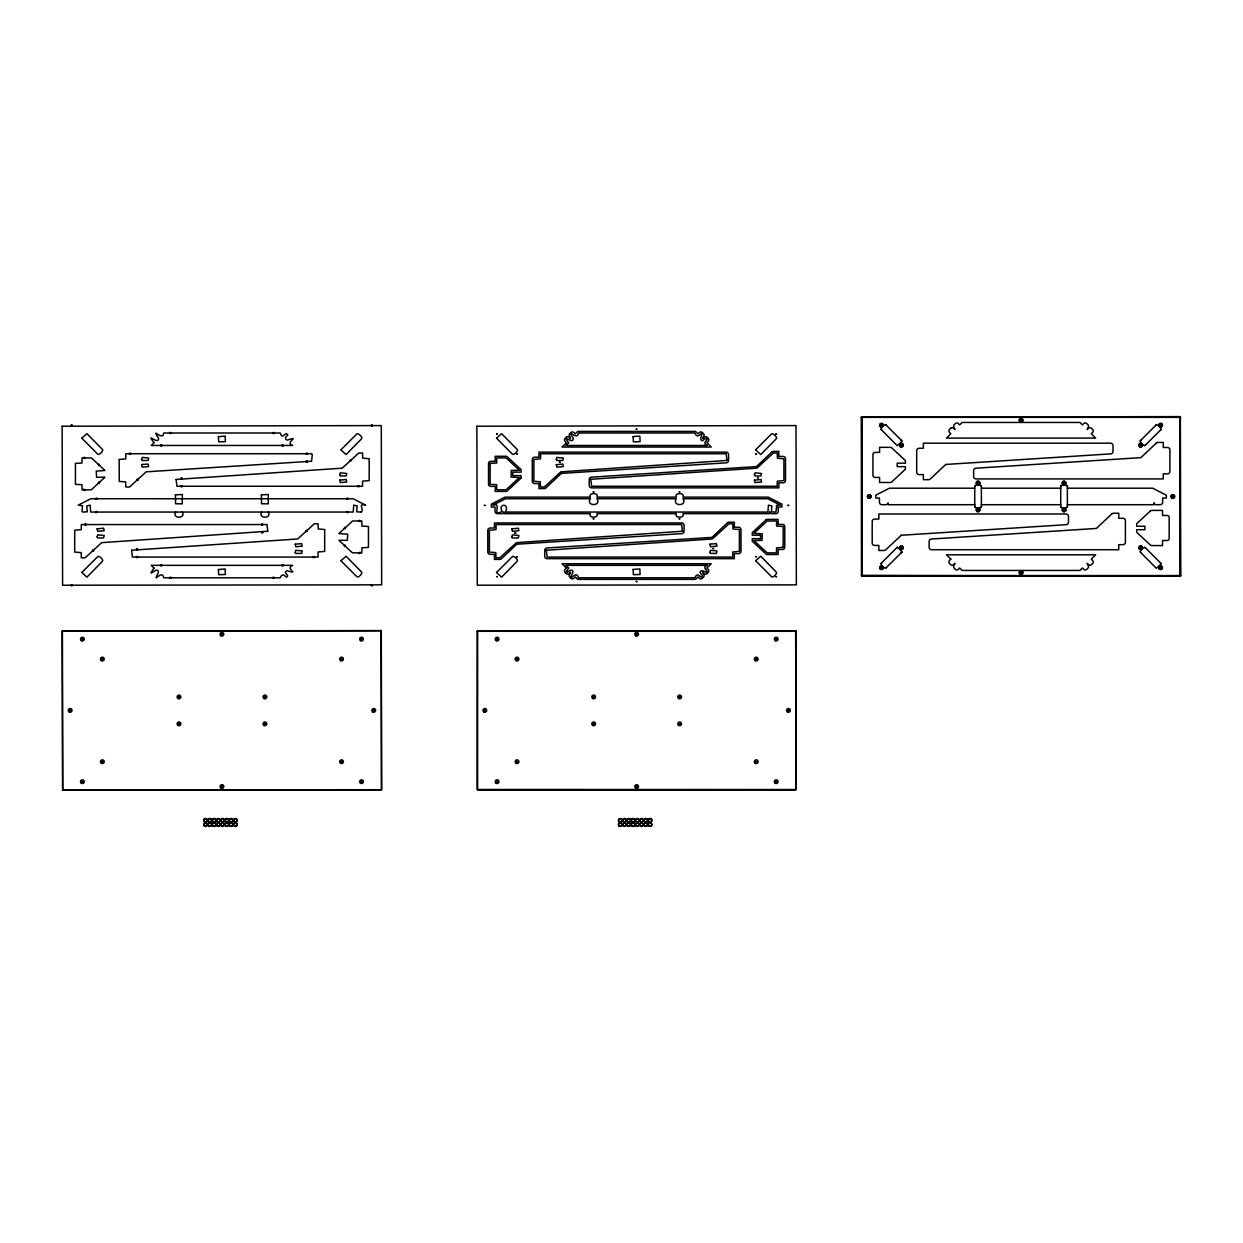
<?xml version="1.0" encoding="UTF-8"?>
<svg xmlns="http://www.w3.org/2000/svg" width="1243" height="1243" viewBox="0 0 1243 1243"><rect width="100%" height="100%" fill="white"/><g stroke="black" fill="none" stroke-linecap="round" stroke-linejoin="round"><path stroke-width="1.5" d="M477.126 631.273L795.893 630.807L796.173 789.523L477.126 789.476L477.126 631.273L796.173 631.273M1180.058 576.084L861.523 575.556L861.819 416.887L1180.058 416.825L1180.291 576.022L1180.058 416.825M886.43 567.492C885.094 570.024 879.267 564.089 881.722 562.784M896.514 548.008L897.757 547.34L902.014 551.985L885.669 568.253M1140.888 440.193C1138.433 441.498 1144.244 447.48 1145.595 444.901M1140.888 552.715C1138.433 551.395 1144.275 545.537 1145.595 548.008M1155.679 425.401C1157.186 422.822 1162.687 429.348 1160.527 430.094M1140.126 551.954L1156.332 568.284L1161.009 564.089L1160.527 562.799M1161.164 429.456L1144.834 445.662M796.173 789.569L795.644 630.745M902.014 552.063L901.222 552.715M83.856 458.589L84.633 457.175M98.617 465.643L99.378 464.245M96.068 499.437L96.845 498.039M85.052 525.245L85.829 523.847M96.068 512.753L96.845 511.355M129.567 454.425L130.329 453.027M71.379 585.997L72.156 584.598M92.681 551.239L93.458 549.841M137.103 480.513L137.88 479.114M136.761 549.965L137.538 548.567M136.746 557.765L137.507 556.367M181.26 479.145L182.037 477.747M181.245 486.961L182.022 485.562M160.844 566.047L161.621 564.648M169.949 578.492L170.726 577.094M273.165 433.698L273.942 432.3M282.285 446.159L283.047 444.761M261.869 525.245L262.646 523.847M261.853 533.045L262.63 531.647M306.384 454.425L307.145 453.027M306.353 462.241L307.13 460.842M306.011 531.678L306.788 530.279M350.433 460.951L351.21 459.553M313.562 557.765L314.324 556.367M358.062 486.961L358.839 485.562M344.513 546.547L345.274 545.149M359.258 553.617L360.035 552.218M371.455 585.997L372.232 584.598M1060.714 506.243C1060.015 508.822 1067.753 508.853 1067.473 506.352M981.395 486.666C982.156 484.024 973.984 484.071 974.73 486.666M974.73 506.243C973.968 508.853 982.156 508.869 981.395 506.243M1067.38 486.666C1068.141 484.024 1059.968 484.071 1060.714 486.666M880.961 563.545L897.275 547.246M1140.126 440.954L1156.425 424.64M104.723 477.452L91.283 489.82L82.085 489.835L81.96 484.692L75.435 484.35L75.435 463.375L81.96 463.033L82.085 457.89L91.469 457.983L104.723 470.274M339.168 533.34L352.608 520.988L361.806 520.957L361.931 526.115L368.456 526.457L368.456 547.417L361.931 547.759L361.806 552.917L352.422 552.824L339.168 540.534M71.069 425.883L72.467 425.122M169.638 433.387L171.037 432.611M160.533 445.833L161.932 445.072M83.545 490.224L84.944 489.462M98.306 483.17L99.704 482.393M371.144 425.883L372.543 425.122M346.735 499.127L348.133 498.35M346.735 512.442L348.133 511.665M344.187 528.415L345.585 527.638M358.947 521.345L360.346 520.568M281.959 565.736L283.357 564.959M272.854 578.181L274.252 577.42M886.43 425.401C885.094 422.838 879.174 429.068 881.722 430.109M880.961 429.348L897.244 445.693L901.89 441.436L901.222 440.193M361.154 512.054C364.743 509.832 357.052 502.731 365.644 505.14L353.105 498.754L90.879 498.738L78.247 505.14L82.613 505.761L81.945 511.261L82.737 512.054L87.259 511.821L86.761 505.901L90.133 505.171L90.692 512.054L353.198 512.054L353.758 505.171L357.145 505.901L356.632 511.821L361.138 512.054M795.644 790.004L477.607 790.004L477.654 630.745M861.523 417.353L1180.586 417.353M104.723 470.538L96.224 471.097L96.581 477.281L104.723 477.188M974.73 488.204L889.988 488.204A2.393 2.393 0 0 0 888.9 488.468L875.756 495.211L875.756 498.055L879.454 498.055L879.454 502.312A2.393 2.393 0 0 0 881.846 504.705L885.808 504.705A2.393 2.393 0 0 0 888.124 502.902L888.201 504.705L974.73 504.705M981.395 488.204L1060.714 488.204M1067.38 488.204L1152.121 488.204A2.393 2.393 0 0 1 1153.209 488.468L1166.354 495.211L1166.354 498.055L1162.656 498.055L1162.656 502.281A2.393 2.393 0 0 1 1160.263 504.705L1156.332 504.705A2.393 2.393 0 0 1 1153.986 502.902M981.395 504.705L1060.714 504.705M1067.38 504.705L1153.908 504.705L1153.908 503.104M339.168 533.604L347.667 534.179L347.325 540.363L339.168 540.27M861.523 575.556L1180.586 575.556M350.122 459.863L351.52 460.64M272.854 432.611L274.252 433.387M306.058 453.338L307.456 454.115M357.751 485.873L359.149 486.65M281.959 445.072L283.357 445.833M306.042 461.153L307.441 461.93M358.947 552.529L360.346 553.306M344.187 545.475L345.585 546.236M305.7 530.59L307.099 531.367M180.95 478.058L182.348 478.835M261.558 524.158L262.957 524.934M371.144 584.909L372.543 585.686M129.256 453.338L130.655 454.115M313.252 556.693L314.65 557.454M180.934 485.873L182.333 486.65M261.543 531.973L262.941 532.734M136.792 479.425L138.191 480.202M98.306 464.556L99.704 465.333M83.545 457.502L84.944 458.263M95.758 498.35L97.156 499.127M95.758 511.665L97.156 512.442M136.45 548.878L137.849 549.655M160.533 564.959L161.932 565.736M84.742 524.158L86.14 524.934M136.435 556.693L137.833 557.454M169.638 577.42L171.037 578.181M92.37 550.167L93.769 550.929M71.069 584.909L72.467 585.686M1144.834 547.246L1161.133 563.545M885.669 424.64L902.014 440.923M371.455 424.811L372.232 426.209M347.046 498.039L347.822 499.437M359.258 520.258L360.035 521.656M347.046 511.355L347.822 512.753M344.513 527.327L345.274 528.726M282.285 564.648L283.047 566.047M273.165 577.094L273.942 578.492M169.949 432.3L170.726 433.698M160.844 444.761L161.621 446.159M71.379 424.811L72.156 426.209M98.617 482.082L99.378 483.48M83.856 489.136L84.633 490.534M1067.38 485.578L1067.38 507.33M1060.714 485.578L1060.714 507.33M981.395 485.578L981.395 507.33M974.73 485.578L974.73 507.33M862.052 416.825L862.052 576.084M769.495 512.054L769.495 513.654L682.966 513.654C685.406 518.378 673.892 518.331 676.316 513.654L596.982 513.654C599.437 518.362 587.877 518.378 590.332 513.654L503.803 513.654L503.803 511.852A2.393 2.393 0 0 1 501.395 513.654L497.433 513.654A2.393 2.393 0 0 1 495.04 511.261L495.04 507.004L491.342 507.004L491.342 504.161L504.487 497.402A2.393 2.393 0 0 1 505.59 497.138L590.332 497.138C587.83 492.414 599.468 492.414 596.982 497.138L676.316 497.138C673.815 492.414 685.499 492.352 682.966 497.138L767.708 497.138A2.393 2.393 0 0 1 768.795 497.402L781.956 504.161L781.956 507.004L778.258 507.004L778.258 511.23A2.393 2.393 0 0 1 775.85 513.654L771.919 513.654A2.393 2.393 0 0 1 769.572 511.852M268.27 512.054C272.201 518.875 257.814 518.921 261.605 512.054M182.286 512.054C186.388 518.89 171.674 518.906 175.62 512.054M776.657 507.004L775.85 512.054L771.328 511.821L771.841 505.901L768.469 505.171L767.894 512.054L505.388 512.054C510.189 502.545 497.355 503.695 502.188 511.401C490.721 517.461 502.825 501.644 492.943 505.14L505.544 498.738L590.332 498.738C585.406 506.491 601.892 506.46 596.982 498.738L676.316 498.738C671.391 506.445 687.907 506.522 682.966 498.738L767.754 498.738L780.355 505.14L776.362 505.45L776.657 507.004M69.344 710.328L70.929 710.499L69.359 710.204M81.587 639.042L83.172 639.213L81.603 638.933M81.587 781.598L83.172 781.769L81.603 781.49M101.553 659.008L103.138 659.178L101.569 658.883M101.553 761.633C103.744 764.165 102.796 758.82 101.553 761.633M178.153 696.872C180.017 699.529 179.862 694.091 178.169 696.81M178.153 723.768C180.282 726.347 179.489 720.94 178.153 723.768M221.145 634.148L222.73 634.318L221.161 634.039M221.145 786.493C223.243 789.087 222.45 783.649 221.145 786.493M264.137 696.872C266.111 699.483 265.707 694.122 264.153 696.81M264.137 723.768C266.235 726.347 265.52 720.94 264.137 723.768M340.753 659.008C342.804 661.602 342.136 656.257 340.753 658.945M340.753 761.633C342.773 764.259 342.213 758.789 340.753 761.633M360.703 639.042L362.303 639.213L360.719 638.933M360.703 781.598L362.303 781.769L360.719 781.49M372.962 710.328L374.547 710.499L372.978 710.204M62.15 426.24L62.601 585.22L381.663 584.847L381.29 425.588L62.15 426.24M62.15 631.226L62.601 790.191L381.663 789.818L381.29 630.558L62.166 631.164M62.414 631.242L62.725 789.958L381.43 789.709L381.135 630.776L62.43 631.195M119.188 459.522L119.25 481.445L125.667 481.833L125.854 487.023L129.521 487.023L146.177 471.827L311.589 461.231L312.273 454.534L311.542 453.726L125.854 453.726L125.745 458.869L119.204 459.475M131.618 550.307L132.411 557.066L318.053 557.066L318.099 551.97L324.687 551.395L324.687 529.518L318.224 528.974L318.053 523.785L314.293 523.785L297.714 538.965L131.618 550.245M176.118 479.487L176.926 486.262L362.552 486.262L362.599 481.15L369.171 480.621L369.202 458.76L362.661 458.123L362.552 452.965L358.807 452.98L342.229 468.16L176.133 479.441M267.773 531.243L101.662 542.647L85.083 557.827L81.339 557.827L81.168 552.638L74.689 552.047L74.72 530.186L81.292 529.642L81.339 524.546L266.965 524.546L267.773 531.243M81.82 438.189L97.405 453.85C98.974 456.476 104.583 449.593 102.19 449.143L86.901 433.652L81.836 438.111M81.82 572.464L86.901 577.156L102.112 561.665C104.8 560.142 97.979 554.44 97.405 556.957L81.82 572.464M340.986 449.873L346.051 454.565L361.278 439.059C363.966 437.443 356.912 431.974 356.586 434.211L341.017 449.717M340.986 560.795L356.57 576.441C358.155 579.114 363.779 572.029 361.278 571.733L346.129 556.289L341.017 560.64M476.861 426.225L477.281 585.204L796.359 584.863L796.017 425.588L476.861 426.225M484.444 505.373L485.236 505.481L484.459 505.295M484.04 710.312C485.904 713.016 485.64 707.593 484.055 710.235M496.532 438.189L512.1 453.85C513.608 456.43 519.248 449.842 516.886 449.143L501.659 433.683L496.532 438.111M496.687 434.087L497.48 434.195L496.703 434.009M496.532 572.464L501.597 577.156L516.808 561.665C519.574 560.158 512.567 554.394 512.1 556.957L496.532 572.464M496.687 576.643L497.48 576.752L496.703 576.566M496.283 639.026C497.853 641.792 498.334 636.4 496.299 638.949M496.283 781.583C497.946 784.349 498.21 778.895 496.299 781.505M516.653 454.052L517.445 454.115L516.653 454.006M514.959 533.045L515.752 533.123L514.959 533.045M516.653 556.678L517.445 556.786L516.668 556.615M516.249 658.992C518.098 661.68 517.896 656.335 516.265 658.914M516.249 761.617L517.834 761.835L516.28 761.477M559.459 462.225L560.251 462.334L559.474 462.163M593.253 491.917L594.045 492.026L593.268 491.886M593.253 518.813L594.045 518.921L593.268 518.735M592.864 696.857C594.853 699.483 594.418 694.122 592.864 696.779M592.864 723.752L594.449 723.97L592.895 723.612M636.245 429.192L637.038 429.301L636.261 429.161M636.245 581.538L637.038 581.646L636.261 581.491M635.857 634.132C637.939 636.68 637.302 631.475 635.857 634.07M635.857 786.477L637.426 786.695L635.872 786.322M679.237 491.917L680.03 491.995L679.237 491.886M679.237 518.813L680.03 518.89L679.237 518.782M678.849 696.857C680.822 699.467 680.387 694.169 678.849 696.779M678.849 723.752L680.418 723.97L678.864 723.612M713.047 548.505L713.824 548.614L713.047 548.458M755.682 449.873L760.763 454.565L775.974 439.059C778.677 437.567 771.81 431.974 771.281 434.211L755.713 449.717M755.853 454.052L756.645 454.115L755.853 454.006M757.546 477.685L758.339 477.763L757.546 477.685M755.682 560.795L771.266 576.441C772.726 579.02 778.413 572.541 775.974 571.733L760.763 556.242L755.713 560.64M755.853 556.678L756.645 556.786L755.868 556.615M755.449 658.992C757.173 661.696 757.36 656.32 755.464 658.914M755.449 761.617L757.034 761.835L755.48 761.477M775.803 434.087L776.595 434.195L775.818 434.009M775.803 576.643L776.595 576.752L775.818 576.566M775.414 639.026C777.186 641.776 777.046 636.323 775.414 639.026M775.414 781.583C777.263 784.333 776.968 778.802 775.414 781.583M788.062 505.373L788.839 505.481L788.062 505.295M787.658 710.312C789.476 712.985 789.367 707.593 787.674 710.235M861.259 417.275L861.694 576.255L1180.757 575.913L1180.353 416.607L861.259 417.275M868.453 496.377C870.582 499.002 869.634 493.611 868.453 496.377M868.857 496.423L869.634 496.532L868.857 496.345M880.697 425.106C882.794 427.732 881.909 422.309 880.697 425.106M881.101 425.137L881.893 425.246L881.116 425.059M880.697 567.663C882.872 570.226 881.862 564.881 880.697 567.663M881.101 567.694L881.893 567.802L881.116 567.616M900.662 445.056C902.573 447.76 902.185 442.275 900.662 445.056M901.051 445.103L901.859 445.165L901.066 445.056M900.662 547.697C902.527 550.369 902.263 545.024 900.662 547.619M901.051 547.728L901.843 547.837L901.066 547.666M977.262 482.937C979.266 485.625 978.552 480.109 977.262 482.937M977.666 482.968L978.459 483.045L977.666 482.937M977.262 509.832C979.08 512.551 979.033 507.206 977.278 509.754M977.666 509.863L978.459 509.941L977.666 509.832M1020.254 420.212C1021.932 422.977 1022.166 417.446 1020.254 420.212M1020.658 420.243L1021.451 420.32L1020.658 420.212M1020.254 572.557C1022.103 575.229 1021.901 569.9 1020.27 572.479M1020.658 572.588L1021.451 572.697L1020.658 572.557M1063.247 482.937C1065.142 485.625 1064.8 480.14 1063.247 482.937M1063.651 482.968L1064.443 483.045L1063.651 482.937M1063.247 509.832C1065.173 512.52 1064.8 507.113 1063.247 509.832M1063.651 509.863L1064.443 509.941L1063.651 509.832M1139.862 445.056C1141.727 447.791 1141.462 442.213 1139.862 445.056M1140.251 445.103L1141.043 445.212L1140.266 445.056M1139.862 547.697C1141.338 550.478 1141.991 545.118 1139.862 547.619M1140.251 547.728L1141.058 547.806L1140.266 547.697M1159.812 425.106C1161.661 427.794 1161.506 422.387 1159.812 425.106M1160.216 425.137L1161.009 425.246L1160.232 425.059M1159.812 567.663C1161.723 570.319 1161.506 564.897 1159.812 567.663M1160.216 567.694L1161.009 567.802L1160.232 567.616M1172.071 496.377C1173.858 499.111 1173.749 493.673 1172.071 496.377M1172.46 496.423L1173.252 496.532L1172.475 496.345M175.403 494.963L175.574 503.757L182.224 503.85L182.333 494.528L175.434 494.807M218.38 436.681L218.721 441.855L225.371 441.653L225.169 436.107L218.38 436.681M218.38 569.527L218.721 574.701L225.371 574.484L225.169 568.952L218.38 569.527M261.372 494.963L261.558 503.757L268.208 503.85L268.317 494.528L261.418 494.807M633.091 436.681L633.433 441.855L640.067 441.653L639.865 436.107L633.122 436.526M633.091 569.527L633.433 574.701L640.067 574.484L639.865 568.952L633.122 569.372M546.33 550.229L547.122 557.066L732.749 557.066L732.749 552.016L739.399 551.364L739.399 529.502L732.997 529.005L732.749 523.785L728.988 523.785L712.41 538.965L546.33 550.229M590.845 479.41L591.621 486.262L777.248 486.262L777.248 481.196L783.898 480.544L783.913 458.822L777.496 458.201L777.248 452.965L773.426 452.98L756.925 468.16L590.876 479.27M682.469 531.243L516.435 542.647L499.795 557.827L496.035 557.827L495.802 552.607L489.4 552.125L489.4 530.248L496.035 529.596L496.035 524.546L681.677 524.546L682.469 531.243M726.984 460.438L560.873 471.827L544.372 487.007L540.55 487.023L540.301 481.787L533.9 481.305L533.9 459.444L540.55 458.791L540.55 453.726L726.176 453.726L726.984 460.438M153.977 442.71L151.226 445.46L292.664 445.46C283.792 442.881 301.94 435.066 287.257 440.177C283.855 438.546 285.921 436.759 287.801 435.066C285.175 430.171 282.86 441.094 280.203 432.999L163.688 432.999C162.988 442.244 150.294 425.386 158.622 438.297C158.327 445.833 145.074 430.839 153.977 442.71M153.977 568.082C145.633 580.372 157.752 565.021 158.451 572.231C151.677 586.137 162.087 568.237 163.688 577.793L280.203 577.793C282.223 573.039 284.212 575.167 286.449 577.187C290.753 575.012 281.539 572.712 287.242 570.77C300.93 574.67 284.259 568.641 292.664 565.347L151.226 565.347L153.977 568.082M490.13 463.375L490.13 484.35L496.672 484.692L496.78 489.835L506.15 489.758L519.419 477.452L511.075 477.079L511.277 470.444L519.419 470.274L506.15 457.968L496.78 457.89L496.672 463.033L490.13 463.375M568.673 442.71L565.938 445.46L707.36 445.46C702.715 443.502 705.542 441.747 707.127 439.587C704.874 435.283 702.668 444.59 700.57 438.795C705.03 425.386 698.022 442.011 694.915 432.999L578.383 432.999C577.669 441.855 565.114 425.929 573.318 438.297C572.852 445.973 559.987 430.684 568.673 442.71M568.673 568.082C560.344 580.341 572.37 565.177 573.023 572.122C566.435 586.106 576.69 568.331 578.383 577.793L694.915 577.793C696.966 572.635 698.923 575.633 701.238 577.125C705.34 574.856 696.266 572.681 701.953 570.63C716.45 576.224 698.69 567.631 707.36 565.347L565.938 565.347L568.673 568.082M783.168 547.324L776.518 547.852L776.518 552.917L767.149 552.84L753.88 540.534L762.021 540.363L762.223 533.729L753.88 533.34L767.149 521.05L776.518 520.957L776.626 526.115L783.168 526.457L783.168 547.324M97.109 528.819L97.715 531.305L104.194 530.683L103.573 528.197L97.109 528.819M97.109 537.007L97.715 537.955L103.573 537.955L104.194 535.484L97.715 534.863L97.109 537.007M141.609 459.537L142.23 460.485L148.088 460.485L148.694 458.014L142.23 457.393L141.609 459.537M141.609 464.664L142.23 467.15L148.694 466.529L148.088 464.043L141.655 464.509M295.197 544.279L295.803 546.749L302.282 546.143L301.661 543.657L295.244 544.123M295.197 552.467L295.803 553.415L301.661 553.415L302.282 550.929L295.803 550.323L295.197 552.467M339.696 474.997L340.318 475.945L346.175 475.945L346.781 473.459L340.318 472.853L339.696 474.997M339.696 480.124L340.318 482.595L346.781 481.989L346.175 479.503L339.696 480.124M511.805 528.819L512.427 531.305L518.89 530.683L518.424 528.244L511.805 528.819M511.805 537.007L512.427 537.955L518.284 537.955L518.89 535.484L512.427 534.863L511.805 537.007M556.305 459.537L556.926 460.485L562.784 460.485L563.405 458.014L556.771 457.44L556.305 459.537M556.305 464.664L556.926 467.15L563.405 466.529L562.784 464.043L556.305 464.664M709.893 544.279L710.514 546.749L716.978 546.143L716.372 543.657L709.939 544.123M709.893 552.467L710.514 553.415L716.372 553.415L716.978 550.929L710.514 550.323L709.893 552.467M754.392 474.997L755.014 475.945L760.871 475.945L761.493 473.459L755.014 472.853L754.392 474.997M754.392 480.124L755.014 482.595L761.493 481.989L761.027 479.549L754.392 480.124M566.218 437.256L565.099 438.375A2.129 2.129 0 0 0 565.099 441.389L566.42 442.71L562.069 447.045L711.214 447.045L706.879 442.71L708.199 441.389A2.129 2.129 0 0 0 708.199 438.375L707.065 437.256A2.129 2.129 0 0 0 704.051 437.256L702.746 438.577L703.491 436.681A2.129 2.129 0 0 0 703.491 433.667L702.357 432.548A2.129 2.129 0 0 0 699.343 432.548L698.038 433.854L695.567 431.399L577.715 431.399L575.26 433.854L573.94 432.548A2.129 2.129 0 0 0 570.941 432.548L569.807 433.667A2.129 2.129 0 0 0 569.807 436.681L570.553 438.577L569.232 437.256A2.129 2.129 0 0 0 566.218 437.256M566.42 568.082L565.099 569.403A2.129 2.129 0 0 0 565.099 572.417L566.218 573.551A2.129 2.129 0 0 0 569.232 573.551L570.553 572.231L569.807 574.111A2.129 2.129 0 0 0 569.807 577.125L570.941 578.259A2.129 2.129 0 0 0 573.94 578.259L575.26 576.938L577.715 579.393L695.567 579.393L698.038 576.938L699.343 578.259A2.129 2.129 0 0 0 702.357 578.259L703.491 577.125A2.129 2.129 0 0 0 703.491 574.111L702.746 572.231L704.051 573.551A2.129 2.129 0 0 0 707.065 573.551L708.199 572.417A2.129 2.129 0 0 0 708.199 569.403L706.879 568.082L711.214 563.747L562.069 563.747L566.42 568.082M950.631 428.307L949.497 429.425A2.129 2.129 0 0 0 949.497 432.44L950.817 433.76L946.482 438.111L1095.627 438.111L1091.292 433.76L1092.613 432.44A2.129 2.129 0 0 0 1092.613 429.425L1091.478 428.307A2.129 2.129 0 0 0 1088.464 428.307L1087.143 429.627L1087.905 427.732A2.129 2.129 0 0 0 1087.905 424.718L1086.77 423.599A2.129 2.129 0 0 0 1083.756 423.599L1082.435 424.92L1079.981 422.449L962.129 422.449L959.674 424.92L958.353 423.599A2.129 2.129 0 0 0 955.339 423.599L954.204 424.718A2.129 2.129 0 0 0 954.204 427.732L954.966 429.627L953.645 428.307A2.129 2.129 0 0 0 950.631 428.307M950.817 559.148L949.497 560.453A2.129 2.129 0 0 0 949.497 563.467L950.631 564.602A2.129 2.129 0 0 0 953.645 564.602L954.966 563.281L954.204 565.161A2.129 2.129 0 0 0 954.204 568.175L955.339 569.31A2.129 2.129 0 0 0 958.353 569.31L959.674 567.989L962.129 570.444L1079.981 570.444L1082.435 567.989L1083.756 569.31A2.129 2.129 0 0 0 1086.77 569.31L1087.905 568.175A2.129 2.129 0 0 0 1087.905 565.161L1087.143 563.281L1088.464 564.602A2.129 2.129 0 0 0 1091.478 564.602L1092.613 563.467A2.129 2.129 0 0 0 1092.613 560.453L1091.292 559.148L1095.627 554.798L946.482 554.798L950.817 559.148M561.339 473.397L545.863 487.971A2.393 2.393 0 0 1 544.232 488.623L538.949 488.623L538.949 483.558L534.692 483.558A2.393 2.393 0 0 1 532.299 481.165L532.299 459.584A2.393 2.393 0 0 1 534.692 457.191L538.949 457.191L538.949 452.126L726.176 452.126A2.393 2.393 0 0 1 728.569 454.534L728.569 460.438A2.393 2.393 0 0 1 726.332 462.831L561.339 473.397M516.824 544.216L501.364 558.775A2.393 2.393 0 0 1 499.717 559.428L494.45 559.428L494.45 554.362L490.177 554.362A2.393 2.393 0 0 1 487.784 551.97L487.784 530.404A2.393 2.393 0 0 1 490.177 528.011L494.45 528.011L494.45 522.946L681.677 522.946A2.393 2.393 0 0 1 684.07 525.338L684.07 531.243A2.393 2.393 0 0 1 681.832 533.635L516.824 544.216M771.934 452.017L756.459 466.591L591.466 477.157A2.393 2.393 0 0 0 589.229 479.549L589.229 485.469A2.393 2.393 0 0 0 591.621 487.862L778.848 487.862L778.848 482.797L783.106 482.797A2.393 2.393 0 0 0 785.514 480.404L785.514 458.822A2.393 2.393 0 0 0 783.106 456.43L778.848 456.43L778.848 451.38L773.581 451.38A2.393 2.393 0 0 0 771.934 452.017M727.419 522.837L711.959 537.396L546.967 547.977A2.393 2.393 0 0 0 544.714 550.369L544.714 556.274A2.393 2.393 0 0 0 547.122 558.666L734.349 558.666L734.349 553.617L738.606 553.617A2.393 2.393 0 0 0 740.999 551.208L740.999 529.642A2.393 2.393 0 0 0 738.606 527.25L734.349 527.25L734.349 522.184L729.066 522.184A2.393 2.393 0 0 0 727.419 522.837M945.737 464.462L930.277 479.021A2.393 2.393 0 0 1 928.63 479.674L923.363 479.674L923.363 474.608L919.09 474.608A2.393 2.393 0 0 1 916.697 472.216L916.697 450.634A2.393 2.393 0 0 1 919.09 448.241L923.363 448.241L923.363 443.176L1110.589 443.176A2.393 2.393 0 0 1 1112.982 445.584L1112.982 451.489A2.393 2.393 0 0 1 1110.745 453.881L945.737 464.462M901.237 535.267L885.777 549.826A2.393 2.393 0 0 1 884.13 550.478L878.848 550.478L878.848 545.428L874.59 545.428A2.393 2.393 0 0 1 872.198 543.02L872.198 521.454A2.393 2.393 0 0 1 874.59 519.061L878.848 519.061L878.848 513.996L1066.074 513.996A2.393 2.393 0 0 1 1068.483 516.389L1068.483 522.293A2.393 2.393 0 0 1 1066.23 524.686L901.237 535.267M1156.332 443.083L1140.872 457.642L975.879 468.207A2.393 2.393 0 0 0 973.626 470.6L973.626 476.52A2.393 2.393 0 0 0 976.035 478.912L1163.262 478.912L1163.262 473.847L1167.519 473.847A2.393 2.393 0 0 0 1169.912 471.454L1169.912 449.888A2.393 2.393 0 0 0 1167.519 447.48L1163.262 447.48L1163.262 442.43L1157.979 442.43A2.393 2.393 0 0 0 1156.332 443.083M1111.832 513.887L1096.373 528.446L931.364 539.027A2.393 2.393 0 0 0 929.127 541.42L929.127 547.324A2.393 2.393 0 0 0 931.52 549.717L1118.747 549.717L1118.747 544.667L1123.019 544.667A2.393 2.393 0 0 0 1125.412 542.259L1125.412 520.693A2.393 2.393 0 0 0 1123.019 518.3L1118.747 518.3L1118.747 513.235L1113.479 513.235A2.393 2.393 0 0 0 1111.832 513.887M521.019 478.151L507.424 490.799A2.393 2.393 0 0 1 505.792 491.436L495.18 491.436L495.18 486.386L490.659 486.386A2.129 2.129 0 0 1 488.53 484.242L488.53 463.468A2.129 2.129 0 0 1 490.659 461.339L495.18 461.339L495.18 456.29L505.792 456.29A2.393 2.393 0 0 1 507.424 456.927L521.019 469.574L521.019 472.138L512.753 472.138L512.753 475.587L521.019 475.587L521.019 478.151M765.874 520.009L752.279 532.641L752.279 535.205L760.53 535.205L760.53 538.67L752.279 538.67L752.279 541.233L765.874 553.881A2.393 2.393 0 0 0 767.506 554.518L778.118 554.518L778.118 549.453L782.639 549.453A2.129 2.129 0 0 0 784.768 547.324L784.768 526.55A2.129 2.129 0 0 0 782.639 524.422L778.118 524.422L778.118 519.356L767.506 519.356A2.393 2.393 0 0 0 765.874 520.009M905.417 469.201L891.821 481.849A2.393 2.393 0 0 1 890.19 482.486L879.593 482.486L879.593 477.436L875.056 477.436A2.129 2.129 0 0 1 872.928 475.308L872.928 454.534A2.129 2.129 0 0 1 875.056 452.39L879.593 452.39L879.593 447.34L890.19 447.34A2.393 2.393 0 0 1 891.821 447.977L905.417 460.625L905.417 463.188L897.166 463.188L897.166 466.638L905.417 466.638L905.417 469.201M1150.288 511.059L1136.692 523.707L1136.692 526.255L1144.943 526.255L1144.943 529.72L1136.692 529.72L1136.692 532.284L1150.288 544.931A2.393 2.393 0 0 0 1151.919 545.568L1162.516 545.568L1162.516 540.503L1167.053 540.503A2.129 2.129 0 0 0 1169.181 538.374L1169.181 517.601A2.129 2.129 0 0 0 1167.053 515.472L1162.516 515.472L1162.516 510.407L1151.919 510.407A2.393 2.393 0 0 0 1150.288 511.059M101.413 763.311A1.864 1.864 0 0 0 104.21 761.695A1.864 1.864 0 0 0 101.413 760.079A1.864 1.864 0 0 0 101.413 763.311M81.448 783.276A1.864 1.864 0 0 0 84.244 781.661A1.864 1.864 0 0 0 81.448 780.045A1.864 1.864 0 0 0 81.448 783.276M340.613 660.67A1.864 1.864 0 0 0 343.41 659.054A1.864 1.864 0 0 0 340.613 657.438A1.864 1.864 0 0 0 340.613 660.67M360.579 640.704A1.864 1.864 0 0 0 363.376 639.104A1.864 1.864 0 0 0 360.579 637.488A1.864 1.864 0 0 0 360.579 640.704M81.448 640.704A1.864 1.864 0 0 0 84.244 639.104A1.864 1.864 0 0 0 81.448 637.488A1.864 1.864 0 0 0 81.448 640.704M101.413 660.67A1.864 1.864 0 0 0 104.21 659.054A1.864 1.864 0 0 0 101.413 657.438A1.864 1.864 0 0 0 101.413 660.67M69.204 711.99A1.864 1.864 0 0 0 72.001 710.375A1.864 1.864 0 0 0 69.204 708.759A1.864 1.864 0 0 0 69.204 711.99M178.029 698.535A1.864 1.864 0 0 0 180.825 696.935A1.864 1.864 0 0 0 178.029 695.319A1.864 1.864 0 0 0 178.029 698.535M178.029 725.446A1.864 1.864 0 0 0 180.825 723.83A1.864 1.864 0 0 0 178.029 722.214A1.864 1.864 0 0 0 178.029 725.446M263.998 698.535A1.864 1.864 0 0 0 266.794 696.935A1.864 1.864 0 0 0 263.998 695.319A1.864 1.864 0 0 0 263.998 698.535M263.998 725.446A1.864 1.864 0 0 0 266.794 723.83A1.864 1.864 0 0 0 263.998 722.214A1.864 1.864 0 0 0 263.998 725.446M372.822 711.99A1.864 1.864 0 0 0 375.619 710.375A1.864 1.864 0 0 0 372.822 708.759A1.864 1.864 0 0 0 372.822 711.99M340.504 763.233A1.864 1.864 0 0 0 343.41 761.835A1.864 1.864 0 0 0 340.737 760.017A1.864 1.864 0 0 0 340.504 763.233M360.579 783.276A1.864 1.864 0 0 0 363.376 781.661A1.864 1.864 0 0 0 360.579 780.045A1.864 1.864 0 0 0 360.579 783.276M220.897 635.748A1.864 1.864 0 0 0 223.802 634.334A1.864 1.864 0 0 0 221.13 632.532A1.864 1.864 0 0 0 220.897 635.748M221.021 788.155A1.864 1.864 0 0 0 223.818 786.539A1.864 1.864 0 0 0 221.021 784.939A1.864 1.864 0 0 0 221.021 788.155M204.738 825.958A1.6 1.6 0 0 0 207.146 824.575A1.6 1.6 0 0 0 204.738 823.192A1.6 1.6 0 0 0 204.738 825.958M204.613 826.191A1.864 1.864 0 0 0 207.41 824.575A1.864 1.864 0 0 0 204.613 822.959A1.864 1.864 0 0 0 204.613 826.191M208.871 826.191A1.864 1.864 0 0 0 211.667 824.575A1.864 1.864 0 0 0 208.871 822.959A1.864 1.864 0 0 0 208.871 826.191M209.01 825.958A1.6 1.6 0 0 0 211.403 824.575A1.6 1.6 0 0 0 209.01 823.192A1.6 1.6 0 0 0 209.01 825.958M213.128 826.191A1.864 1.864 0 0 0 215.925 824.575A1.864 1.864 0 0 0 213.128 822.959A1.864 1.864 0 0 0 213.128 826.191M213.268 825.958A1.6 1.6 0 0 0 215.661 824.575A1.6 1.6 0 0 0 213.268 823.192A1.6 1.6 0 0 0 213.268 825.958M217.401 826.191A1.864 1.864 0 0 0 220.182 824.575A1.864 1.864 0 0 0 217.401 822.959A1.864 1.864 0 0 0 217.401 826.191M217.525 825.958A1.6 1.6 0 0 0 219.918 824.575A1.6 1.6 0 0 0 217.525 823.192A1.6 1.6 0 0 0 217.525 825.958M221.658 826.191A1.864 1.864 0 0 0 224.455 824.575A1.864 1.864 0 0 0 221.658 822.959A1.864 1.864 0 0 0 221.658 826.191M221.782 825.958A1.6 1.6 0 0 0 224.191 824.575A1.6 1.6 0 0 0 221.782 823.192A1.6 1.6 0 0 0 221.782 825.958M225.915 826.191A1.864 1.864 0 0 0 228.712 824.575A1.864 1.864 0 0 0 225.915 822.959A1.864 1.864 0 0 0 225.915 826.191M226.055 825.958A1.6 1.6 0 0 0 228.448 824.575A1.6 1.6 0 0 0 226.055 823.192A1.6 1.6 0 0 0 226.055 825.958M230.173 826.191A1.864 1.864 0 0 0 232.969 824.575A1.864 1.864 0 0 0 230.173 822.959A1.864 1.864 0 0 0 230.173 826.191M230.312 825.958A1.6 1.6 0 0 0 232.705 824.575A1.6 1.6 0 0 0 230.312 823.192A1.6 1.6 0 0 0 230.312 825.958M234.445 826.191A1.864 1.864 0 0 0 237.242 824.575A1.864 1.864 0 0 0 234.445 822.959A1.864 1.864 0 0 0 234.445 826.191M234.57 825.958A1.6 1.6 0 0 0 236.962 824.575A1.6 1.6 0 0 0 234.57 823.192A1.6 1.6 0 0 0 234.57 825.958M204.613 821.934A1.864 1.864 0 0 0 207.41 820.318A1.864 1.864 0 0 0 204.613 818.702A1.864 1.864 0 0 0 204.613 821.934M204.738 821.701A1.6 1.6 0 0 0 207.146 820.318A1.6 1.6 0 0 0 204.738 818.935A1.6 1.6 0 0 0 204.738 821.701M208.871 821.934A1.864 1.864 0 0 0 211.667 820.318A1.864 1.864 0 0 0 208.871 818.702A1.864 1.864 0 0 0 208.871 821.934M209.01 821.701A1.6 1.6 0 0 0 211.403 820.318A1.6 1.6 0 0 0 209.01 818.935A1.6 1.6 0 0 0 209.01 821.701M213.128 821.934A1.864 1.864 0 0 0 215.925 820.318A1.864 1.864 0 0 0 213.128 818.702A1.864 1.864 0 0 0 213.128 821.934M213.268 821.701A1.6 1.6 0 0 0 215.661 820.318A1.6 1.6 0 0 0 213.268 818.935A1.6 1.6 0 0 0 213.268 821.701M217.401 821.934A1.864 1.864 0 0 0 220.182 820.318A1.864 1.864 0 0 0 217.401 818.702A1.864 1.864 0 0 0 217.401 821.934M217.525 821.701A1.6 1.6 0 0 0 219.918 820.318A1.6 1.6 0 0 0 217.525 818.935A1.6 1.6 0 0 0 217.525 821.701M221.658 821.934A1.864 1.864 0 0 0 224.455 820.318A1.864 1.864 0 0 0 221.658 818.702A1.864 1.864 0 0 0 221.658 821.934M221.782 821.701A1.6 1.6 0 0 0 224.191 820.318A1.6 1.6 0 0 0 221.782 818.935A1.6 1.6 0 0 0 221.782 821.701M225.915 821.934A1.864 1.864 0 0 0 228.712 820.318A1.864 1.864 0 0 0 225.915 818.702A1.864 1.864 0 0 0 225.915 821.934M226.055 821.701A1.6 1.6 0 0 0 228.448 820.318A1.6 1.6 0 0 0 226.055 818.935A1.6 1.6 0 0 0 226.055 821.701M230.173 821.934A1.864 1.864 0 0 0 232.969 820.318A1.864 1.864 0 0 0 230.173 818.702A1.864 1.864 0 0 0 230.173 821.934M230.312 821.701A1.6 1.6 0 0 0 232.705 820.318A1.6 1.6 0 0 0 230.312 818.935A1.6 1.6 0 0 0 230.312 821.701M234.445 821.934A1.864 1.864 0 0 0 237.242 820.318A1.864 1.864 0 0 0 234.445 818.702A1.864 1.864 0 0 0 234.445 821.934M234.57 821.701A1.6 1.6 0 0 0 236.962 820.318A1.6 1.6 0 0 0 234.57 818.935A1.6 1.6 0 0 0 234.57 821.701M619.309 826.191A1.864 1.864 0 0 0 622.106 824.575A1.864 1.864 0 0 0 619.309 822.959A1.864 1.864 0 0 0 619.309 826.191M619.449 825.958A1.6 1.6 0 0 0 621.842 824.575A1.6 1.6 0 0 0 619.449 823.192A1.6 1.6 0 0 0 619.449 825.958M623.566 826.191A1.864 1.864 0 0 0 626.363 824.575A1.864 1.864 0 0 0 623.566 822.959A1.864 1.864 0 0 0 623.566 826.191M623.706 825.958A1.6 1.6 0 0 0 626.099 824.575A1.6 1.6 0 0 0 623.706 823.192A1.6 1.6 0 0 0 623.706 825.958M627.839 826.191A1.864 1.864 0 0 0 630.636 824.575A1.864 1.864 0 0 0 627.839 822.959A1.864 1.864 0 0 0 627.839 826.191M627.964 825.958A1.6 1.6 0 0 0 630.356 824.575A1.6 1.6 0 0 0 627.964 823.192A1.6 1.6 0 0 0 627.964 825.958M632.097 826.191A1.864 1.864 0 0 0 634.893 824.575A1.864 1.864 0 0 0 632.097 822.959A1.864 1.864 0 0 0 632.097 826.191M632.221 825.958A1.6 1.6 0 0 0 634.629 824.575A1.6 1.6 0 0 0 632.221 823.192A1.6 1.6 0 0 0 632.221 825.958M636.354 826.191A1.864 1.864 0 0 0 639.151 824.575A1.864 1.864 0 0 0 636.354 822.959A1.864 1.864 0 0 0 636.354 826.191M636.494 825.958A1.6 1.6 0 0 0 638.886 824.575A1.6 1.6 0 0 0 636.494 823.192A1.6 1.6 0 0 0 636.494 825.958M640.611 826.191A1.864 1.864 0 0 0 643.408 824.575A1.864 1.864 0 0 0 640.611 822.959A1.864 1.864 0 0 0 640.611 826.191M640.751 825.958A1.6 1.6 0 0 0 643.144 824.575A1.6 1.6 0 0 0 640.751 823.192A1.6 1.6 0 0 0 640.751 825.958M644.884 826.191A1.864 1.864 0 0 0 647.681 824.575A1.864 1.864 0 0 0 644.884 822.959A1.864 1.864 0 0 0 644.884 826.191M645.008 825.958A1.6 1.6 0 0 0 647.401 824.575A1.6 1.6 0 0 0 645.008 823.192A1.6 1.6 0 0 0 645.008 825.958M649.141 826.191A1.864 1.864 0 0 0 651.938 824.575A1.864 1.864 0 0 0 649.141 822.959A1.864 1.864 0 0 0 649.141 826.191M649.266 825.958A1.6 1.6 0 0 0 651.674 824.575A1.6 1.6 0 0 0 649.266 823.192A1.6 1.6 0 0 0 649.266 825.958M619.309 821.934A1.864 1.864 0 0 0 622.106 820.318A1.864 1.864 0 0 0 619.309 818.702A1.864 1.864 0 0 0 619.309 821.934M619.449 821.701A1.6 1.6 0 0 0 621.842 820.318A1.6 1.6 0 0 0 619.449 818.935A1.6 1.6 0 0 0 619.449 821.701M623.566 821.934A1.864 1.864 0 0 0 626.363 820.318A1.864 1.864 0 0 0 623.566 818.702A1.864 1.864 0 0 0 623.566 821.934M623.706 821.701A1.6 1.6 0 0 0 626.099 820.318A1.6 1.6 0 0 0 623.706 818.935A1.6 1.6 0 0 0 623.706 821.701M627.839 821.934A1.864 1.864 0 0 0 630.636 820.318A1.864 1.864 0 0 0 627.839 818.702A1.864 1.864 0 0 0 627.839 821.934M627.964 821.701A1.6 1.6 0 0 0 630.356 820.318A1.6 1.6 0 0 0 627.964 818.935A1.6 1.6 0 0 0 627.964 821.701M632.097 821.934A1.864 1.864 0 0 0 634.893 820.318A1.864 1.864 0 0 0 632.097 818.702A1.864 1.864 0 0 0 632.097 821.934M632.221 821.701A1.6 1.6 0 0 0 634.629 820.318A1.6 1.6 0 0 0 632.221 818.935A1.6 1.6 0 0 0 632.221 821.701M636.354 821.934A1.864 1.864 0 0 0 639.151 820.318A1.864 1.864 0 0 0 636.354 818.702A1.864 1.864 0 0 0 636.354 821.934M636.494 821.701A1.6 1.6 0 0 0 638.886 820.318A1.6 1.6 0 0 0 636.494 818.935A1.6 1.6 0 0 0 636.494 821.701M640.611 821.934A1.864 1.864 0 0 0 643.408 820.318A1.864 1.864 0 0 0 640.611 818.702A1.864 1.864 0 0 0 640.611 821.934M640.751 821.701A1.6 1.6 0 0 0 643.144 820.318A1.6 1.6 0 0 0 640.751 818.935A1.6 1.6 0 0 0 640.751 821.701M644.884 821.934A1.864 1.864 0 0 0 647.681 820.318A1.864 1.864 0 0 0 644.884 818.702A1.864 1.864 0 0 0 644.884 821.934M645.008 821.701A1.6 1.6 0 0 0 647.401 820.318A1.6 1.6 0 0 0 645.008 818.935A1.6 1.6 0 0 0 645.008 821.701M649.141 821.934A1.864 1.864 0 0 0 651.938 820.318A1.864 1.864 0 0 0 649.141 818.702A1.864 1.864 0 0 0 649.141 821.934M649.266 821.701A1.6 1.6 0 0 0 651.674 820.318A1.6 1.6 0 0 0 649.266 818.935A1.6 1.6 0 0 0 649.266 821.701M516.109 763.311A1.864 1.864 0 0 0 518.906 761.695A1.864 1.864 0 0 0 516.109 760.079A1.864 1.864 0 0 0 516.109 763.311M496.159 783.276A1.864 1.864 0 0 0 498.956 781.661A1.864 1.864 0 0 0 496.159 780.045A1.864 1.864 0 0 0 496.159 783.276M755.309 660.67A1.864 1.864 0 0 0 758.106 659.054A1.864 1.864 0 0 0 755.309 657.438A1.864 1.864 0 0 0 755.309 660.67M775.275 640.704A1.864 1.864 0 0 0 778.071 639.104A1.864 1.864 0 0 0 775.275 637.488A1.864 1.864 0 0 0 775.275 640.704M496.159 640.704A1.864 1.864 0 0 0 498.956 639.104A1.864 1.864 0 0 0 496.159 637.488A1.864 1.864 0 0 0 496.159 640.704M516.109 660.67A1.864 1.864 0 0 0 518.906 659.054A1.864 1.864 0 0 0 516.109 657.438A1.864 1.864 0 0 0 516.109 660.67M483.915 711.99A1.864 1.864 0 0 0 486.712 710.375A1.864 1.864 0 0 0 483.915 708.759A1.864 1.864 0 0 0 483.915 711.99M592.725 698.535A1.864 1.864 0 0 0 595.521 696.935A1.864 1.864 0 0 0 592.725 695.319A1.864 1.864 0 0 0 592.725 698.535M592.725 725.446A1.864 1.864 0 0 0 595.521 723.83A1.864 1.864 0 0 0 592.725 722.214A1.864 1.864 0 0 0 592.725 725.446M678.709 698.535A1.864 1.864 0 0 0 681.506 696.935A1.864 1.864 0 0 0 678.709 695.319A1.864 1.864 0 0 0 678.709 698.535M678.709 725.446A1.864 1.864 0 0 0 681.506 723.83A1.864 1.864 0 0 0 678.709 722.214A1.864 1.864 0 0 0 678.709 725.446M787.518 711.99A1.864 1.864 0 0 0 790.315 710.375A1.864 1.864 0 0 0 787.518 708.759A1.864 1.864 0 0 0 787.518 711.99M755.309 763.311A1.864 1.864 0 0 0 758.106 761.695A1.864 1.864 0 0 0 755.309 760.079A1.864 1.864 0 0 0 755.309 763.311M775.275 783.276A1.864 1.864 0 0 0 778.071 781.661A1.864 1.864 0 0 0 775.275 780.045A1.864 1.864 0 0 0 775.275 783.276M635.717 635.826A1.864 1.864 0 0 0 638.514 634.21A1.864 1.864 0 0 0 635.717 632.594A1.864 1.864 0 0 0 635.717 635.826M635.717 788.155A1.864 1.864 0 0 0 638.514 786.539A1.864 1.864 0 0 0 635.717 784.939A1.864 1.864 0 0 0 635.717 788.155M900.522 549.39A1.864 1.864 0 0 0 903.319 547.775A1.864 1.864 0 0 0 900.522 546.159A1.864 1.864 0 0 0 900.522 549.39M880.557 569.341A1.864 1.864 0 0 0 883.353 567.74A1.864 1.864 0 0 0 880.557 566.124A1.864 1.864 0 0 0 880.557 569.341M1139.722 446.75A1.864 1.864 0 0 0 1142.519 445.134A1.864 1.864 0 0 0 1139.722 443.518A1.864 1.864 0 0 0 1139.722 446.75M1159.688 426.784A1.864 1.864 0 0 0 1162.485 425.168A1.864 1.864 0 0 0 1159.688 423.552A1.864 1.864 0 0 0 1159.688 426.784M880.557 426.784A1.864 1.864 0 0 0 883.353 425.168A1.864 1.864 0 0 0 880.557 423.552A1.864 1.864 0 0 0 880.557 426.784M900.383 446.657A1.864 1.864 0 0 0 903.319 445.305A1.864 1.864 0 0 0 900.678 443.44A1.864 1.864 0 0 0 900.383 446.657M868.313 498.07A1.864 1.864 0 0 0 871.11 496.454A1.864 1.864 0 0 0 868.313 494.838A1.864 1.864 0 0 0 868.313 498.07M977.138 484.615A1.864 1.864 0 0 0 979.935 482.999A1.864 1.864 0 0 0 977.138 481.383A1.864 1.864 0 0 0 977.138 484.615M977.138 511.51A1.864 1.864 0 0 0 979.935 509.91A1.864 1.864 0 0 0 977.138 508.294A1.864 1.864 0 0 0 977.138 511.51M1063.107 484.615A1.864 1.864 0 0 0 1065.904 482.999A1.864 1.864 0 0 0 1063.107 481.383A1.864 1.864 0 0 0 1063.107 484.615M1063.107 511.51A1.864 1.864 0 0 0 1065.904 509.91A1.864 1.864 0 0 0 1063.107 508.294A1.864 1.864 0 0 0 1063.107 511.51M1171.931 498.07A1.864 1.864 0 0 0 1174.728 496.454A1.864 1.864 0 0 0 1171.931 494.838A1.864 1.864 0 0 0 1171.931 498.07M1139.722 549.39A1.864 1.864 0 0 0 1142.519 547.775A1.864 1.864 0 0 0 1139.722 546.159A1.864 1.864 0 0 0 1139.722 549.39M1159.688 569.341A1.864 1.864 0 0 0 1162.485 567.74A1.864 1.864 0 0 0 1159.688 566.124A1.864 1.864 0 0 0 1159.688 569.341M1020.115 421.905A1.864 1.864 0 0 0 1022.911 420.289A1.864 1.864 0 0 0 1020.115 418.673A1.864 1.864 0 0 0 1020.115 421.905M1020.115 574.235A1.864 1.864 0 0 0 1022.911 572.619A1.864 1.864 0 0 0 1020.115 571.003A1.864 1.864 0 0 0 1020.115 574.235M1159.812 569.123A1.6 1.6 0 0 0 1162.221 567.74A1.6 1.6 0 0 0 1159.812 566.342A1.6 1.6 0 0 0 1159.812 569.123M1139.847 549.157A1.6 1.6 0 0 0 1142.255 547.775A1.6 1.6 0 0 0 1139.847 546.392A1.6 1.6 0 0 0 1139.847 549.157M1172.056 497.837A1.6 1.6 0 0 0 1174.464 496.454A1.6 1.6 0 0 0 1172.056 495.071A1.6 1.6 0 0 0 1172.056 497.837M1159.812 426.551A1.6 1.6 0 0 0 1162.221 425.168A1.6 1.6 0 0 0 1159.812 423.785A1.6 1.6 0 0 0 1159.812 426.551M1139.847 446.517A1.6 1.6 0 0 0 1142.255 445.134A1.6 1.6 0 0 0 1139.847 443.751A1.6 1.6 0 0 0 1139.847 446.517M1063.247 511.293A1.6 1.6 0 0 0 1065.639 509.91A1.6 1.6 0 0 0 1063.247 508.511A1.6 1.6 0 0 0 1063.247 511.293M1063.247 484.382A1.6 1.6 0 0 0 1065.639 482.999A1.6 1.6 0 0 0 1063.247 481.616A1.6 1.6 0 0 0 1063.247 484.382M1020.254 574.002A1.6 1.6 0 0 0 1022.647 572.619A1.6 1.6 0 0 0 1020.254 571.236A1.6 1.6 0 0 0 1020.254 574.002M1020.254 421.672A1.6 1.6 0 0 0 1022.647 420.289A1.6 1.6 0 0 0 1020.254 418.907A1.6 1.6 0 0 0 1020.254 421.672M977.262 511.293A1.6 1.6 0 0 0 979.655 509.91A1.6 1.6 0 0 0 977.262 508.511A1.6 1.6 0 0 0 977.262 511.293M977.262 484.382A1.6 1.6 0 0 0 979.655 482.999A1.6 1.6 0 0 0 977.262 481.616A1.6 1.6 0 0 0 977.262 484.382M900.538 549.08A1.6 1.6 0 0 0 903.04 547.914A1.6 1.6 0 0 0 900.787 546.314A1.6 1.6 0 0 0 900.538 549.08M880.697 569.123A1.6 1.6 0 0 0 883.089 567.74A1.6 1.6 0 0 0 880.697 566.342A1.6 1.6 0 0 0 880.697 569.123M868.453 497.837A1.6 1.6 0 0 0 870.846 496.454A1.6 1.6 0 0 0 868.453 495.071A1.6 1.6 0 0 0 868.453 497.837M880.697 426.551A1.6 1.6 0 0 0 883.089 425.168A1.6 1.6 0 0 0 880.697 423.785A1.6 1.6 0 0 0 880.697 426.551M900.538 446.439A1.6 1.6 0 0 0 903.04 445.274A1.6 1.6 0 0 0 900.787 443.689A1.6 1.6 0 0 0 900.538 446.439"/></g></svg>
